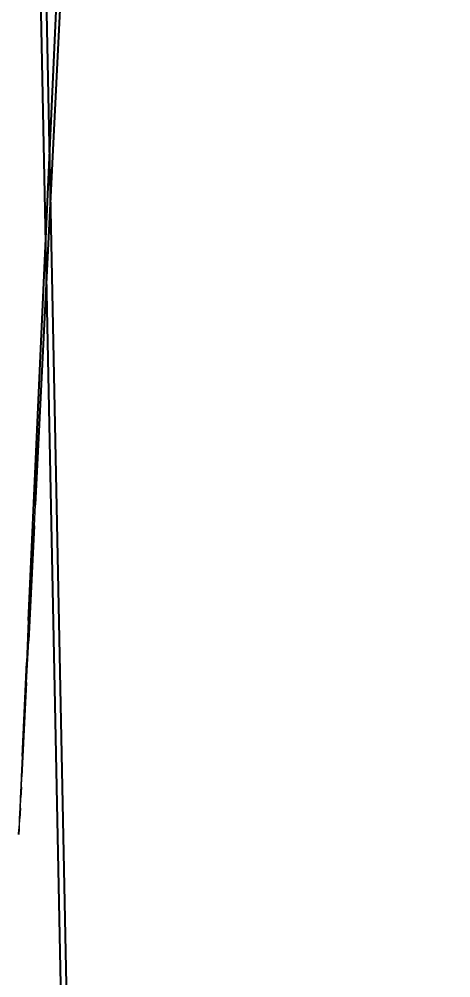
# Model space of a CAD drawing. Header units: millimetres. Extents: x -86814 to -77113, y 29520 to 42516.
# Drawn here: x -79934 to -79524, y 32918 to 33828 of the extents above; entities that cross this region are included whole.
import ezdxf

# ---------------------------------------------------------------- set-up
doc = ezdxf.new("R2010")
doc.units = ezdxf.units.MM
doc.linetypes.add('HIDDEN_50', pattern=[225, 150, -75])
for name, color, linetype, lineweight in [('DIMENSIONS', 3, 'Continuous', 18), ('PROFILE_HIDDEN', 9, 'HIDDEN_50', 18), ('PROFILE_VISIBLE', 4, 'Continuous', 25)]:
    doc.layers.add(name, color=color, linetype=linetype, lineweight=lineweight)
doc.styles.add('OpenSansCondensed-Light', font='OpenSansCondensed-Light.ttf')
doc.dimstyles.new('DIM_1_50', dxfattribs={"dimscale": 50, "dimtxt": 2.5, "dimasz": 2.5, "dimexe": 1.5, "dimexo": 1.5, "dimgap": 1, "dimtad": 1, "dimdec": 0, "dimzin": 12, "dimdsep": 46, "dimtxsty": 'OpenSansCondensed-Light', "dimtsz": 0.00125, "dimcen": 2.5, "dimclrd": 3, "dimclre": 3, "dimclrt": 3, "dimazin": 3, "dimtfac": 0.5, "dimtmove": 2, "dimatfit": 3})

msp = doc.modelspace()

# ---------------------------------------------------------------- linework, layer by layer
at = {"layer": 'PROFILE_HIDDEN'}
for p, q in [((-79919.39, 33347.16), (-79918.4, 33366.99)), ((-79926.73, 33217.68), (-79924.93, 33257.26)), ((-79926.8, 33198.46), (-79924.83, 33238.11)), ((-79933.9, 33059.35), (-79930.76, 33128.62)), ((-79931.74, 33099.32), (-79931.25, 33109.24)), ((-79932.73, 33079.49), (-79932.24, 33089.41)), ((-79933.97, 33054.71), (-79933.23, 33069.58))]:
    msp.add_line(p, q, dxfattribs=at)
at = {"layer": 'PROFILE_VISIBLE'}
for p, q in [((-79860.41, 31506.71), (-79923.45, 34610.73)), ((-79924.93, 33257.26), (-79890.64, 34014.29)), ((-79918.4, 33366.99), (-79890.49, 33927.11)), ((-79865.78, 31507.23), (-79913.51, 33857.7)), ((-79924.83, 33238.11), (-79919.39, 33347.16)), ((-79930.76, 33128.62), (-79926.73, 33217.68)), ((-79931.25, 33109.24), (-79926.8, 33198.46)), ((-79932.24, 33089.41), (-79931.74, 33099.32)), ((-79933.23, 33069.58), (-79932.73, 33079.49)), ((-79934.12, 33054.4), (-79933.9, 33059.35))]:
    msp.add_line(p, q, dxfattribs=at)

# ---------------------------------------------------------------- dimensions: what is measured, and where the dimension line sits
at = {"layer": 'DIMENSIONS'}
msp.add_linear_dim(base=(-77187.95, 31273.1), p1=(-79669.3, 31273.1), p2=(-79669.3, 34860), angle=90, dimstyle='DIM_1_50', dxfattribs=at).render()

doc.saveas('drawing.dxf')
